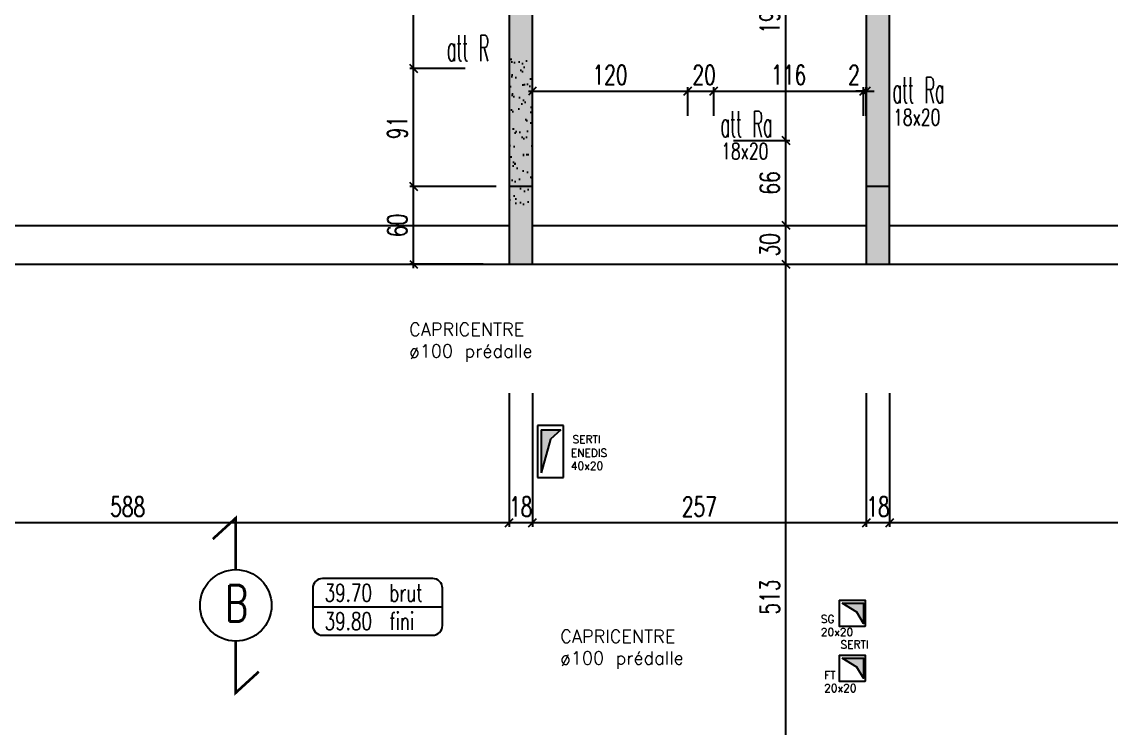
# Model space of a CAD drawing. Extents: x 307 to 786, y -197 to -94.
# Drawn here: x 355.36 to 363.76, y -171.93 to -166.48 of the extents above; entities that cross this region are included whole.
import ezdxf
from ezdxf.enums import TextEntityAlignment as Align

# ---------------------------------------------------------------- set-up
doc = ezdxf.new("R2010")
doc.units = 0
doc.header["$LTSCALE"] = 0.5
doc.header["$MEASUREMENT"] = 0
doc.linetypes.add('CACHE', pattern=[0.375, 0.25, -0.125])
doc.linetypes.add('CONTINU', pattern=[0])
doc.layers.get('DEFPOINTS').update_dxf_attribs({"linetype": 'CONTINUOUS'})
for name, color, linetype in [('_ SERTI RESERVATION', 6, 'CACHE'), ('_ SERTI RESERVATION ENEDIS', 6, 'CONTINU'), ('_ SERTI RESERVATION ORANGE', 6, 'CONTINU'), ('_ SERTI RESERVATION SG', 6, 'CONTINU'), ('COTATION', 7, 'CONTINUOUS'), ('HABILLAGE', 7, 'CONTINUOUS'), ('MURS', 3, 'CONTINUOUS'), ('PLANCHER', 7, 'CONTINUOUS'), ('POCHAGE', 254, 'CONTINUOUS'), ('POTEAUX', 1, 'CONTINUOUS'), ('POUTRES', 2, 'CONTINUOUS'), ('REPERE-RAID', 4, 'CONTINUOUS')]:
    doc.layers.add(name, color=color, linetype=linetype)
doc.styles.add('ROMANS8', font='romans.shx', dxfattribs={"width": 0.7})
doc.styles.get("Standard").update_dxf_attribs({"font": 'txt.shx'})
doc.dimstyles.new('COT50 cm', dxfattribs={"dimtxt": 0.15, "dimasz": 0.06, "dimexe": 0.03, "dimexo": 0.1, "dimgap": 0.05, "dimtad": 1, "dimdec": 0, "dimlfac": 100, "dimzin": 0, "dimdsep": 46, "dimtxsty": 'ROMANS8', "dimblk1": 'OBLIQUE', "dimblk2": 'OBLIQUE', "dimsah": 1, "dimcen": 0.03, "dimdle": 0.03, "dimclrt": 1, "dimadec": 0, "dimazin": 0, "dimtfac": 1, "dimtdec": 0, "dimtmove": 0, "dimatfit": 3, "dimfxl": 1, "dimfxlon": 1, "dimtolj": 1, "dimtzin": 0, "dimlwd": -1, "dimlwe": -1, "dimarcsym": 0})
pattern_1 = [(37.5, (-167.69736, -4e-07), (-0.004409535, 0.134877664), [0, -0.1064, 0, -0.119, 0, -0.11375]), (7.5, (-167.69736, -4e-07), (0.12388437, 0.197550225), [0, -0.0574, 0, -0.0959, 0, -0.03675]), (327.5, (-167.78346, -4e-07), (0.21798993, 0.000396134), [0, -0.035, 0, -0.126, 0, -0.1645]), (317.5, (-167.78346, -4e-07), (0.21042886, 0.06143729), [0, -0.0175, 0, -0.0826, 0, -0.0945])]

# ---------------------------------------------------------------- blocks, each defined once
blk = doc.blocks.new('139')
at = {"layer": 'HABILLAGE', "color": 7}
blk.add_line((-0.665, 0), (0.665, 0), dxfattribs=at)
at = {"layer": 'HABILLAGE'}
blk.add_lwpolyline([(-0.565, -0.291), (0.565, -0.291, 0.414214), (0.665, -0.191), (0.665, 0.191, 0.414214), (0.565, 0.291), (-0.565, 0.291, 0.414214), (-0.665, 0.191), (-0.665, -0.191, 0.414214)], format="xyb", close=True, dxfattribs=at)
at = {"layer": 'HABILLAGE', "color": 1, "width": 0.7}
for s, p in [('brut', (0.121, 0.054)), ('fini', (0.121, -0.237))]:
    blk.add_text(s, height=0.18, dxfattribs=at).set_placement(p)
for tag, p in [('NIVBRUT', (-0.543, 0.054)), ('NIVFINI', (-0.543, -0.237))]:
    blk.add_attdef(tag, p, '', height=0.18, dxfattribs=at)
blk = doc.blocks.new('_Oblique')
at = {"layer": 'COTATION', "color": 0, "lineweight": -2}
blk.add_line((-0.5, -0.5), (0.5, 0.5), dxfattribs=at)
blk = doc.blocks.new('*D1053')
at = {"layer": 'COTATION', "color": 0, "transparency": 16777216}
for p, q in [((359.0158, -167.7514), (358.3498, -167.7514)), ((358.3798, -168.3813), (358.3798, -167.7214)), ((358.9173, -168.3513), (358.3498, -168.3513))]:
    blk.add_line(p, q, dxfattribs=at)
at = {"layer": 'DEFPOINTS', "color": 0, "transparency": 16777216}
for p in [(358.3798, -167.7514), (359.1158, -167.7514), (359.0173, -168.3513)]:
    blk.add_point(p, dxfattribs=at)
at = {"layer": 'COTATION', "color": 0, "transparency": 16777216, "xscale": 0.06, "yscale": 0.06, "zscale": 0.06}
for p, rotation in [((358.3798, -167.7514), 90), ((358.3798, -168.3513), 270)]:
    blk.add_blockref('_Oblique', p, dxfattribs=dict(at, rotation=rotation))
at = {"layer": 'COTATION', "color": 1, "transparency": 16777216, "insert": (358.2548, -168.0513), "char_height": 0.15, "attachment_point": 5, "rotation": 90, "style": 'ROMANS8'}
blk.add_mtext('\\A1;60', dxfattribs=at)
blk = doc.blocks.new('*D1054')
at = {"layer": 'COTATION', "color": 0, "transparency": 16777216}
for p, q in [((358.7767, -166.8405), (358.3498, -166.8405)), ((358.3798, -167.7814), (358.3798, -166.8105)), ((359.0158, -167.7514), (358.3498, -167.7514))]:
    blk.add_line(p, q, dxfattribs=at)
at = {"layer": 'DEFPOINTS', "color": 0, "transparency": 16777216}
for p in [(358.3798, -166.8405), (358.8767, -166.8405), (359.1158, -167.7514)]:
    blk.add_point(p, dxfattribs=at)
at = {"layer": 'COTATION', "color": 0, "transparency": 16777216, "xscale": 0.06, "yscale": 0.06, "zscale": 0.06}
for p, rotation in [((358.3798, -166.8405), 90), ((358.3798, -167.7514), 270)]:
    blk.add_blockref('_Oblique', p, dxfattribs=dict(at, rotation=rotation))
at = {"layer": 'COTATION', "color": 1, "transparency": 16777216, "insert": (358.2548, -167.2959), "char_height": 0.15, "attachment_point": 5, "rotation": 90, "style": 'ROMANS8'}
blk.add_mtext('\\A1;91', dxfattribs=at)
blk = doc.blocks.new('*D1055')
at = {"layer": 'COTATION', "color": 0, "transparency": 16777216}
for p, q in [((358.7767, -165.6405), (358.3498, -165.6405)), ((358.3798, -166.8705), (358.3798, -165.6105)), ((358.7767, -166.8405), (358.3498, -166.8405))]:
    blk.add_line(p, q, dxfattribs=at)
at = {"layer": 'DEFPOINTS', "color": 0, "transparency": 16777216}
for p in [(358.3798, -165.6405), (358.8767, -165.6405), (358.8767, -166.8405)]:
    blk.add_point(p, dxfattribs=at)
at = {"layer": 'COTATION', "color": 0, "transparency": 16777216, "xscale": 0.06, "yscale": 0.06, "zscale": 0.06}
for p, rotation in [((358.3798, -165.6405), 90), ((358.3798, -166.8405), 270)]:
    blk.add_blockref('_Oblique', p, dxfattribs=dict(at, rotation=rotation))
at = {"layer": 'COTATION', "color": 1, "transparency": 16777216, "insert": (358.2548, -166.2405), "char_height": 0.15, "attachment_point": 5, "rotation": 90, "style": 'ROMANS8'}
blk.add_mtext('\\A1;120', dxfattribs=at)
blk = doc.blocks.new('*D1062')
at = {"layer": 'COTATION', "color": 0, "transparency": 16777216}
for p, q in [((360.9882, -168.3513), (361.2805, -168.3513)), ((361.2505, -173.5163), (361.2505, -168.3213)), ((360.8078, -173.4863), (361.2805, -173.4863))]:
    blk.add_line(p, q, dxfattribs=at)
at = {"layer": 'DEFPOINTS', "color": 0, "transparency": 16777216}
for p in [(360.8882, -168.3513), (361.2505, -168.3513), (360.7078, -173.4863)]:
    blk.add_point(p, dxfattribs=at)
at = {"layer": 'COTATION', "color": 0, "transparency": 16777216, "xscale": 0.06, "yscale": 0.06, "zscale": 0.06}
for p, rotation in [((361.2505, -168.3513), 90), ((361.2505, -173.4863), 270)]:
    blk.add_blockref('_Oblique', p, dxfattribs=dict(at, rotation=rotation))
at = {"layer": 'COTATION', "color": 1, "transparency": 16777216, "insert": (361.1255, -170.9188), "char_height": 0.15, "attachment_point": 5, "rotation": 90, "style": 'ROMANS8'}
blk.add_mtext('\\A1;513', dxfattribs=at)
blk = doc.blocks.new('*D1063')
at = {"layer": 'COTATION', "color": 0, "transparency": 16777216}
for p, q in [((361.2505, -168.3813), (361.2505, -168.0213)), ((360.9882, -168.0513), (361.2805, -168.0513)), ((360.9882, -168.3513), (361.2805, -168.3513))]:
    blk.add_line(p, q, dxfattribs=at)
at = {"layer": 'DEFPOINTS', "color": 0, "transparency": 16777216}
for p in [(360.8882, -168.0513), (361.2505, -168.0513), (360.8882, -168.3513)]:
    blk.add_point(p, dxfattribs=at)
at = {"layer": 'COTATION', "color": 0, "transparency": 16777216, "xscale": 0.06, "yscale": 0.06, "zscale": 0.06}
for p, rotation in [((361.2505, -168.0513), 90), ((361.2505, -168.3513), 270)]:
    blk.add_blockref('_Oblique', p, dxfattribs=dict(at, rotation=rotation))
at = {"layer": 'COTATION', "color": 1, "transparency": 16777216, "insert": (361.1255, -168.2013), "char_height": 0.15, "attachment_point": 5, "rotation": 90, "style": 'ROMANS8'}
blk.add_mtext('\\A1;30', dxfattribs=at)
blk = doc.blocks.new('*D1064')
at = {"layer": 'COTATION', "color": 0, "transparency": 16777216}
for p, q in [((360.846, -167.3963), (361.2805, -167.3963)), ((361.2505, -168.0813), (361.2505, -167.3663)), ((360.9882, -168.0513), (361.2805, -168.0513))]:
    blk.add_line(p, q, dxfattribs=at)
at = {"layer": 'DEFPOINTS', "color": 0, "transparency": 16777216}
for p in [(360.746, -167.3963), (361.2505, -167.3963), (360.8882, -168.0513)]:
    blk.add_point(p, dxfattribs=at)
at = {"layer": 'COTATION', "color": 0, "transparency": 16777216, "xscale": 0.06, "yscale": 0.06, "zscale": 0.06}
for p, rotation in [((361.2505, -167.3963), 90), ((361.2505, -168.0513), 270)]:
    blk.add_blockref('_Oblique', p, dxfattribs=dict(at, rotation=rotation))
at = {"layer": 'COTATION', "color": 1, "transparency": 16777216, "insert": (361.1255, -167.7238), "char_height": 0.15, "attachment_point": 5, "rotation": 90, "style": 'ROMANS8'}
blk.add_mtext('\\A1;66', dxfattribs=at)
blk = doc.blocks.new('*D1065')
at = {"layer": 'COTATION', "color": 0, "transparency": 16777216}
for p, q in [((360.9757, -165.4805), (361.2805, -165.4805)), ((361.2505, -167.4263), (361.2505, -165.4505)), ((360.846, -167.3963), (361.2805, -167.3963))]:
    blk.add_line(p, q, dxfattribs=at)
at = {"layer": 'DEFPOINTS', "color": 0, "transparency": 16777216}
for p in [(360.8757, -165.4805), (361.2505, -165.4805), (360.746, -167.3963)]:
    blk.add_point(p, dxfattribs=at)
at = {"layer": 'COTATION', "color": 0, "transparency": 16777216, "xscale": 0.06, "yscale": 0.06, "zscale": 0.06}
for p, rotation in [((361.2505, -165.4805), 90), ((361.2505, -167.3963), 270)]:
    blk.add_blockref('_Oblique', p, dxfattribs=dict(at, rotation=rotation))
at = {"layer": 'COTATION', "color": 1, "transparency": 16777216, "insert": (361.1255, -166.4384), "char_height": 0.15, "attachment_point": 5, "rotation": 90, "style": 'ROMANS8'}
blk.add_mtext('\\A1;192', dxfattribs=at)
blk = doc.blocks.new('*D1356')
at = {"layer": 'COTATION', "color": 0, "transparency": 16777216}
for p, q in [((362.0496, -169.346), (362.0496, -170.376)), ((367.9522, -169.8896), (367.9522, -170.376)), ((367.9822, -170.346), (362.0196, -170.346))]:
    blk.add_line(p, q, dxfattribs=at)
at = {"layer": 'DEFPOINTS', "color": 0, "transparency": 16777216}
for p in [(362.0496, -168.3513), (367.9522, -169.7896), (362.0496, -170.346)]:
    blk.add_point(p, dxfattribs=at)
at = {"layer": 'COTATION', "color": 0, "transparency": 16777216, "xscale": 0.06, "yscale": 0.06, "zscale": 0.06, "rotation": 180}
blk.add_blockref('_Oblique', (362.0496, -170.346), dxfattribs=at)
at = {"layer": 'COTATION', "color": 0, "transparency": 16777216, "xscale": 0.06, "yscale": 0.06, "zscale": 0.06}
blk.add_blockref('_Oblique', (367.9522, -170.346), dxfattribs=at)
at = {"layer": 'COTATION', "color": 1, "transparency": 16777216, "insert": (365.0009, -170.221), "char_height": 0.15, "attachment_point": 5, "style": 'ROMANS8'}
blk.add_mtext('\\A1;590', dxfattribs=at)
blk = doc.blocks.new('*D1357')
at = {"layer": 'COTATION', "color": 0, "transparency": 16777216}
for p, q in [((361.8697, -169.346), (361.8697, -170.376)), ((362.0496, -169.346), (362.0496, -170.376)), ((362.0796, -170.346), (361.8397, -170.346))]:
    blk.add_line(p, q, dxfattribs=at)
at = {"layer": 'DEFPOINTS', "color": 0, "transparency": 16777216}
for p in [(361.8697, -168.3513), (362.0496, -168.3513), (361.8697, -170.346)]:
    blk.add_point(p, dxfattribs=at)
at = {"layer": 'COTATION', "color": 0, "transparency": 16777216, "xscale": 0.06, "yscale": 0.06, "zscale": 0.06, "rotation": 180}
blk.add_blockref('_Oblique', (361.8697, -170.346), dxfattribs=at)
at = {"layer": 'COTATION', "color": 0, "transparency": 16777216, "xscale": 0.06, "yscale": 0.06, "zscale": 0.06}
blk.add_blockref('_Oblique', (362.0496, -170.346), dxfattribs=at)
at = {"layer": 'COTATION', "color": 1, "transparency": 16777216, "insert": (361.9597, -170.221), "char_height": 0.15, "attachment_point": 5, "style": 'ROMANS8'}
blk.add_mtext('\\A1;18', dxfattribs=at)
blk = doc.blocks.new('*D1358')
at = {"layer": 'COTATION', "color": 0, "transparency": 16777216}
for p, q in [((359.2959, -169.346), (359.2959, -170.376)), ((361.8697, -169.346), (361.8697, -170.376)), ((361.8997, -170.346), (359.2659, -170.346))]:
    blk.add_line(p, q, dxfattribs=at)
at = {"layer": 'DEFPOINTS', "color": 0, "transparency": 16777216}
for p in [(359.2959, -168.3513), (361.8697, -168.3513), (359.2959, -170.346)]:
    blk.add_point(p, dxfattribs=at)
at = {"layer": 'COTATION', "color": 0, "transparency": 16777216, "xscale": 0.06, "yscale": 0.06, "zscale": 0.06, "rotation": 180}
blk.add_blockref('_Oblique', (359.2959, -170.346), dxfattribs=at)
at = {"layer": 'COTATION', "color": 0, "transparency": 16777216, "xscale": 0.06, "yscale": 0.06, "zscale": 0.06}
blk.add_blockref('_Oblique', (361.8697, -170.346), dxfattribs=at)
at = {"layer": 'COTATION', "color": 1, "transparency": 16777216, "insert": (360.5828, -170.221), "char_height": 0.15, "attachment_point": 5, "style": 'ROMANS8'}
blk.add_mtext('\\A1;257', dxfattribs=at)
blk = doc.blocks.new('*D1359')
at = {"layer": 'COTATION', "color": 0, "transparency": 16777216}
for p, q in [((359.1159, -169.346), (359.1159, -170.376)), ((359.2959, -169.346), (359.2959, -170.376)), ((359.3259, -170.346), (359.0859, -170.346))]:
    blk.add_line(p, q, dxfattribs=at)
at = {"layer": 'DEFPOINTS', "color": 0, "transparency": 16777216}
for p in [(359.1159, -168.3513), (359.2959, -168.3513), (359.1159, -170.346)]:
    blk.add_point(p, dxfattribs=at)
at = {"layer": 'COTATION', "color": 0, "transparency": 16777216, "xscale": 0.06, "yscale": 0.06, "zscale": 0.06, "rotation": 180}
blk.add_blockref('_Oblique', (359.1159, -170.346), dxfattribs=at)
at = {"layer": 'COTATION', "color": 0, "transparency": 16777216, "xscale": 0.06, "yscale": 0.06, "zscale": 0.06}
blk.add_blockref('_Oblique', (359.2959, -170.346), dxfattribs=at)
at = {"layer": 'COTATION', "color": 1, "transparency": 16777216, "insert": (359.2059, -170.221), "char_height": 0.15, "attachment_point": 5, "style": 'ROMANS8'}
blk.add_mtext('\\A1;18', dxfattribs=at)
blk = doc.blocks.new('*D1360')
at = {"layer": 'COTATION', "color": 0, "transparency": 16777216}
for p, q in [((353.236, -169.346), (353.236, -170.376)), ((359.1159, -169.346), (359.1159, -170.376)), ((359.1459, -170.346), (353.206, -170.346))]:
    blk.add_line(p, q, dxfattribs=at)
at = {"layer": 'DEFPOINTS', "color": 0, "transparency": 16777216}
for p in [(359.1159, -168.3513), (353.236, -168.9979), (353.236, -170.346)]:
    blk.add_point(p, dxfattribs=at)
at = {"layer": 'COTATION', "color": 0, "transparency": 16777216, "xscale": 0.06, "yscale": 0.06, "zscale": 0.06, "rotation": 180}
blk.add_blockref('_Oblique', (353.236, -170.346), dxfattribs=at)
at = {"layer": 'COTATION', "color": 0, "transparency": 16777216, "xscale": 0.06, "yscale": 0.06, "zscale": 0.06}
blk.add_blockref('_Oblique', (359.1159, -170.346), dxfattribs=at)
at = {"layer": 'COTATION', "color": 1, "transparency": 16777216, "insert": (356.1759, -170.221), "char_height": 0.15, "attachment_point": 5, "style": 'ROMANS8'}
blk.add_mtext('\\A1;588', dxfattribs=at)
blk = doc.blocks.new('*D1361')
at = {"layer": 'COTATION', "color": 0, "transparency": 16777216}
for p, q in [((359.2659, -167.0154), (360.5228, -167.0154)), ((359.2959, -167.0154), (359.2959, -166.9854)), ((360.4928, -167.2063), (360.4928, -166.9854))]:
    blk.add_line(p, q, dxfattribs=at)
at = {"layer": 'DEFPOINTS', "color": 0, "transparency": 16777216}
for p in [(360.4928, -167.0154), (359.2959, -167.1038), (360.4928, -167.3063)]:
    blk.add_point(p, dxfattribs=at)
at = {"layer": 'COTATION', "color": 0, "transparency": 16777216, "xscale": 0.06, "yscale": 0.06, "zscale": 0.06, "rotation": 180}
blk.add_blockref('_Oblique', (359.2959, -167.0154), dxfattribs=at)
at = {"layer": 'COTATION', "color": 0, "transparency": 16777216, "xscale": 0.06, "yscale": 0.06, "zscale": 0.06}
blk.add_blockref('_Oblique', (360.4928, -167.0154), dxfattribs=at)
at = {"layer": 'COTATION', "color": 1, "transparency": 16777216, "insert": (359.8943, -166.8904), "char_height": 0.15, "attachment_point": 5, "style": 'ROMANS8'}
blk.add_mtext('\\A1;120', dxfattribs=at)
blk = doc.blocks.new('*D1362')
at = {"layer": 'COTATION', "color": 0, "transparency": 16777216}
for p, q in [((360.6637, -167.0154), (361.8787, -167.0154)), ((360.6937, -167.2063), (360.6937, -166.9854)), ((361.8487, -167.2063), (361.8487, -166.9854))]:
    blk.add_line(p, q, dxfattribs=at)
at = {"layer": 'DEFPOINTS', "color": 0, "transparency": 16777216}
for p in [(361.8487, -167.0154), (360.6937, -167.3063), (361.8487, -167.3063)]:
    blk.add_point(p, dxfattribs=at)
at = {"layer": 'COTATION', "color": 0, "transparency": 16777216, "xscale": 0.06, "yscale": 0.06, "zscale": 0.06, "rotation": 180}
blk.add_blockref('_Oblique', (360.6937, -167.0154), dxfattribs=at)
at = {"layer": 'COTATION', "color": 0, "transparency": 16777216, "xscale": 0.06, "yscale": 0.06, "zscale": 0.06}
blk.add_blockref('_Oblique', (361.8487, -167.0154), dxfattribs=at)
at = {"layer": 'COTATION', "color": 1, "transparency": 16777216, "insert": (361.2712, -166.8904), "char_height": 0.15, "attachment_point": 5, "style": 'ROMANS8'}
blk.add_mtext('\\A1;116', dxfattribs=at)
blk = doc.blocks.new('*D1363')
at = {"layer": 'COTATION', "color": 0, "transparency": 16777216}
for p, q in [((361.8487, -167.0154), (361.7887, -167.0154)), ((361.8487, -167.2063), (361.8487, -166.9854)), ((361.8487, -167.0154), (361.8697, -167.0154)), ((361.8697, -167.2063), (361.8697, -166.9854)), ((361.8697, -167.0154), (361.9297, -167.0154))]:
    blk.add_line(p, q, dxfattribs=at)
at = {"layer": 'DEFPOINTS', "color": 0, "transparency": 16777216}
for p in [(361.8697, -167.0154), (361.8487, -167.3063), (361.8697, -167.3063)]:
    blk.add_point(p, dxfattribs=at)
at = {"layer": 'COTATION', "color": 0, "transparency": 16777216, "xscale": 0.06, "yscale": 0.06, "zscale": 0.06}
blk.add_blockref('_Oblique', (361.8487, -167.0154), dxfattribs=at)
at = {"layer": 'COTATION', "color": 0, "transparency": 16777216, "xscale": 0.06, "yscale": 0.06, "zscale": 0.06, "rotation": 180}
blk.add_blockref('_Oblique', (361.8697, -167.0154), dxfattribs=at)
at = {"layer": 'COTATION', "color": 1, "transparency": 16777216, "insert": (361.7752, -166.8904), "char_height": 0.15, "attachment_point": 5, "style": 'ROMANS8'}
blk.add_mtext('\\A1;2', dxfattribs=at)
blk = doc.blocks.new('*D1364')
at = {"layer": 'COTATION', "color": 0, "transparency": 16777216}
for p, q in [((360.4628, -167.0154), (360.7237, -167.0154)), ((360.4928, -167.2063), (360.4928, -166.9854)), ((360.6937, -167.2063), (360.6937, -166.9854))]:
    blk.add_line(p, q, dxfattribs=at)
at = {"layer": 'DEFPOINTS', "color": 0, "transparency": 16777216}
for p in [(360.6937, -167.0154), (360.4928, -167.3063), (360.6937, -167.3063)]:
    blk.add_point(p, dxfattribs=at)
at = {"layer": 'COTATION', "color": 0, "transparency": 16777216, "xscale": 0.06, "yscale": 0.06, "zscale": 0.06, "rotation": 180}
blk.add_blockref('_Oblique', (360.4928, -167.0154), dxfattribs=at)
at = {"layer": 'COTATION', "color": 0, "transparency": 16777216, "xscale": 0.06, "yscale": 0.06, "zscale": 0.06}
blk.add_blockref('_Oblique', (360.6937, -167.0154), dxfattribs=at)
at = {"layer": 'COTATION', "color": 1, "transparency": 16777216, "insert": (360.6194, -166.8904), "char_height": 0.15, "attachment_point": 5, "style": 'ROMANS8'}
blk.add_mtext('\\A1;20', dxfattribs=at)

msp = doc.modelspace()

# ---------------------------------------------------------------- hatches: boundary and pattern name
at = {"layer": '_ SERTI RESERVATION ENEDIS', "linetype": 'ByBlock'}
h = msp.add_hatch(color=256, dxfattribs=at)
h.dxf.hatch_style = 1
h.paths.add_polyline_path([(359.4346, -169.699), (359.5156, -169.6286), (359.3631, -169.6286), (359.3631, -169.961)])
at = {"layer": '_ SERTI RESERVATION ORANGE', "linetype": 'ByBlock'}
h = msp.add_hatch(color=256, dxfattribs=at)
h.dxf.hatch_style = 1
h.paths.add_polyline_path([(361.8472, -171.3892), (361.683, -171.3892), (361.7964, -171.4578), (361.8472, -171.5444)])
at = {"layer": '_ SERTI RESERVATION SG', "linetype": 'ByBlock'}
h = msp.add_hatch(color=256, dxfattribs=at)
h.dxf.hatch_style = 1
h.paths.add_polyline_path([(361.8472, -170.9664), (361.683, -170.9664), (361.7964, -171.0351), (361.8472, -171.1216)])
at = {"layer": 'POCHAGE'}
for points in [[(359.2959, -168.3513), (359.2959, -162.8513), (359.1159, -162.8513), (359.1159, -168.3513)], [(361.8697, -168.3513), (362.0496, -168.3513), (362.0497, -162.8513), (361.8697, -162.8513)]]:
    msp.add_hatch(color=256, dxfattribs=at).paths.add_polyline_path(points)
h = msp.add_hatch(dxfattribs=at)
h.set_pattern_fill('AR-SAND', color=0, scale=0.07)
h.set_pattern_definition(pattern_1)
h.paths.add_polyline_path([(359.1156, -167.8926), (359.2956, -167.8926), (359.2956, -166.7405), (359.1156, -166.7405)])
h = msp.add_hatch(dxfattribs=at)
h.set_pattern_fill('AR-SAND', color=0, scale=0.07)
h.set_pattern_definition(pattern_1)
h.paths.add_polyline_path([(359.1156, -167.8926), (359.2956, -167.8926), (359.2956, -166.7405), (359.1156, -166.7405)])
h = msp.add_hatch(dxfattribs=at)
h.set_pattern_fill('AR-SAND', color=0, scale=0.07)
h.set_pattern_definition(pattern_1)
h.paths.add_polyline_path([(359.1156, -167.8926), (359.2956, -167.8926), (359.2956, -166.7405), (359.1156, -166.7405)])
h = msp.add_hatch(dxfattribs=at)
h.set_pattern_fill('AR-SAND', color=0, scale=0.07)
h.set_pattern_definition(pattern_1)
h.paths.add_polyline_path([(359.1156, -167.8926), (359.2956, -167.8926), (359.2956, -166.7405), (359.1156, -166.7405)])
h = msp.add_hatch(dxfattribs=at)
h.set_pattern_fill('AR-SAND', color=0, scale=0.07)
h.set_pattern_definition(pattern_1)
h.paths.add_polyline_path([(359.1156, -167.8926), (359.2956, -167.8926), (359.2956, -166.7405), (359.1156, -166.7405)])
h = msp.add_hatch(dxfattribs=at)
h.set_pattern_fill('AR-SAND', color=0, scale=0.07)
h.set_pattern_definition(pattern_1)
h.paths.add_polyline_path([(359.1156, -167.8926), (359.2956, -167.8926), (359.2956, -166.7405), (359.1156, -166.7405)])
h = msp.add_hatch(dxfattribs=at)
h.set_pattern_fill('AR-SAND', color=0, scale=0.07)
h.set_pattern_definition(pattern_1)
h.paths.add_polyline_path([(359.1156, -167.8926), (359.2956, -167.8926), (359.2956, -166.7405), (359.1156, -166.7405)])
h = msp.add_hatch(dxfattribs=at)
h.set_pattern_fill('AR-SAND', color=0, scale=0.07)
h.set_pattern_definition(pattern_1)
h.paths.add_polyline_path([(359.1156, -167.8926), (359.2956, -167.8926), (359.2956, -166.7405), (359.1156, -166.7405)])
h = msp.add_hatch(dxfattribs=at)
h.set_pattern_fill('AR-SAND', color=0, scale=0.07)
h.set_pattern_definition(pattern_1)
h.paths.add_polyline_path([(359.1156, -167.8926), (359.2956, -167.8926), (359.2956, -166.7405), (359.1156, -166.7405)])
h = msp.add_hatch(dxfattribs=at)
h.set_pattern_fill('AR-SAND', color=0, scale=0.07)
h.set_pattern_definition(pattern_1)
h.paths.add_polyline_path([(359.1156, -167.8926), (359.2956, -167.8926), (359.2956, -166.7405), (359.1156, -166.7405)])
h = msp.add_hatch(dxfattribs=at)
h.set_pattern_fill('AR-SAND', color=0, scale=0.07)
h.set_pattern_definition(pattern_1)
h.paths.add_polyline_path([(359.1156, -167.8926), (359.2956, -167.8926), (359.2956, -166.7405), (359.1156, -166.7405)])
h = msp.add_hatch(dxfattribs=at)
h.set_pattern_fill('AR-SAND', color=0, scale=0.07)
h.set_pattern_definition(pattern_1)
h.paths.add_polyline_path([(359.1156, -167.8926), (359.2956, -167.8926), (359.2956, -166.7405), (359.1156, -166.7405)])
h = msp.add_hatch(dxfattribs=at)
h.set_pattern_fill('AR-SAND', color=0, scale=0.07)
h.set_pattern_definition(pattern_1)
h.paths.add_polyline_path([(359.1156, -167.8926), (359.2956, -167.8926), (359.2956, -166.7405), (359.1156, -166.7405)])
h = msp.add_hatch(dxfattribs=at)
h.set_pattern_fill('AR-SAND', color=0, scale=0.07)
h.set_pattern_definition(pattern_1)
h.paths.add_polyline_path([(359.1156, -167.8926), (359.2956, -167.8926), (359.2956, -166.7405), (359.1156, -166.7405)])
h = msp.add_hatch(dxfattribs=at)
h.set_pattern_fill('AR-SAND', color=0, scale=0.07)
h.set_pattern_definition(pattern_1)
h.paths.add_polyline_path([(359.1156, -167.8926), (359.2956, -167.8926), (359.2956, -166.7405), (359.1156, -166.7405)])
h = msp.add_hatch(dxfattribs=at)
h.set_pattern_fill('AR-SAND', color=0, scale=0.07)
h.set_pattern_definition(pattern_1)
h.paths.add_polyline_path([(359.1156, -167.8926), (359.2956, -167.8926), (359.2956, -166.7405), (359.1156, -166.7405)])
h = msp.add_hatch(dxfattribs=at)
h.set_pattern_fill('AR-SAND', color=0, scale=0.07)
h.set_pattern_definition(pattern_1)
h.paths.add_polyline_path([(359.1156, -167.8926), (359.2956, -167.8926), (359.2956, -166.7405), (359.1156, -166.7405)])
h = msp.add_hatch(dxfattribs=at)
h.set_pattern_fill('AR-SAND', color=0, scale=0.07)
h.set_pattern_definition(pattern_1)
h.paths.add_polyline_path([(359.1156, -167.8926), (359.2956, -167.8926), (359.2956, -166.7405), (359.1156, -166.7405)])
h = msp.add_hatch(dxfattribs=at)
h.set_pattern_fill('AR-SAND', color=0, scale=0.07)
h.set_pattern_definition(pattern_1)
h.paths.add_polyline_path([(359.1156, -167.8926), (359.2956, -167.8926), (359.2956, -166.7405), (359.1156, -166.7405)])
h = msp.add_hatch(dxfattribs=at)
h.set_pattern_fill('AR-SAND', color=0, scale=0.07)
h.set_pattern_definition(pattern_1)
h.paths.add_polyline_path([(359.1156, -167.8926), (359.2956, -167.8926), (359.2956, -166.7405), (359.1156, -166.7405)])
h = msp.add_hatch(dxfattribs=at)
h.set_pattern_fill('AR-SAND', color=0, scale=0.07)
h.set_pattern_definition(pattern_1)
h.paths.add_polyline_path([(359.1156, -167.8926), (359.2956, -167.8926), (359.2956, -166.7405), (359.1156, -166.7405)])
h = msp.add_hatch(dxfattribs=at)
h.set_pattern_fill('AR-SAND', color=0, scale=0.07)
h.set_pattern_definition(pattern_1)
h.paths.add_polyline_path([(359.1156, -167.8926), (359.2956, -167.8926), (359.2956, -166.7405), (359.1156, -166.7405)])
h = msp.add_hatch(dxfattribs=at)
h.set_pattern_fill('AR-SAND', color=0, scale=0.07)
h.set_pattern_definition(pattern_1)
h.paths.add_polyline_path([(359.1156, -167.8926), (359.2956, -167.8926), (359.2956, -166.7405), (359.1156, -166.7405)])
h = msp.add_hatch(dxfattribs=at)
h.set_pattern_fill('AR-SAND', color=0, scale=0.07)
h.set_pattern_definition(pattern_1)
h.paths.add_polyline_path([(359.1156, -167.8926), (359.2956, -167.8926), (359.2956, -166.7405), (359.1156, -166.7405)])
h = msp.add_hatch(dxfattribs=at)
h.set_pattern_fill('AR-SAND', color=0, scale=0.07)
h.set_pattern_definition(pattern_1)
h.paths.add_polyline_path([(359.1156, -167.8926), (359.2956, -167.8926), (359.2956, -166.7405), (359.1156, -166.7405)])
h = msp.add_hatch(dxfattribs=at)
h.set_pattern_fill('AR-SAND', color=0, scale=0.07)
h.set_pattern_definition(pattern_1)
h.paths.add_polyline_path([(359.1156, -167.8926), (359.2956, -167.8926), (359.2956, -166.7405), (359.1156, -166.7405)])
h = msp.add_hatch(dxfattribs=at)
h.set_pattern_fill('AR-SAND', color=0, scale=0.07)
h.set_pattern_definition(pattern_1)
h.paths.add_polyline_path([(359.1156, -167.8926), (359.2956, -167.8926), (359.2956, -166.7405), (359.1156, -166.7405)])
h = msp.add_hatch(dxfattribs=at)
h.set_pattern_fill('AR-SAND', color=0, scale=0.07)
h.set_pattern_definition(pattern_1)
h.paths.add_polyline_path([(359.1156, -167.8926), (359.2956, -167.8926), (359.2956, -166.7405), (359.1156, -166.7405)])
h = msp.add_hatch(dxfattribs=at)
h.set_pattern_fill('AR-SAND', color=0, scale=0.07)
h.set_pattern_definition(pattern_1)
h.paths.add_polyline_path([(359.1156, -167.8926), (359.2956, -167.8926), (359.2956, -166.7405), (359.1156, -166.7405)])
at = {"layer": 'POTEAUX'}
h = msp.add_hatch(color=256, dxfattribs=at)
h.dxf.hatch_style = 1
h.paths.add_polyline_path([(359.2959, -167.7513), (359.1158, -167.7514), (359.1159, -168.3513), (359.2959, -168.3513)])
h = msp.add_hatch(color=256, dxfattribs=at)
h.dxf.hatch_style = 1
h.paths.add_polyline_path([(362.0496, -167.7513), (361.8697, -167.7514), (361.8697, -168.3513), (362.0496, -168.3513)])

# ---------------------------------------------------------------- linework, layer by layer
at = {"layer": '_ SERTI RESERVATION ENEDIS', "linetype": 'ByBlock'}
for p, q in [((359.3355, -169.5951), (359.3355, -169.9951)), ((359.5355, -169.5951), (359.3355, -169.5951)), ((359.3631, -169.6286), (359.3631, -169.961)), ((359.3631, -169.6286), (359.5156, -169.6286)), ((359.5156, -169.6286), (359.4346, -169.699)), ((359.5355, -169.9951), (359.5355, -169.5951)), ((359.4346, -169.699), (359.3631, -169.961)), ((359.3355, -169.9951), (359.5355, -169.9951))]:
    msp.add_line(p, q, dxfattribs=at)
at = {"layer": '_ SERTI RESERVATION ORANGE', "linetype": 'ByBlock'}
for points in [[(361.6614, -171.3658), (361.6614, -171.5658), (361.8614, -171.5658), (361.8614, -171.5658)], [(361.6614, -171.3658), (361.8614, -171.3658), (361.8614, -171.5658)], [(361.683, -171.3892), (361.8472, -171.3892), (361.8472, -171.5444), (361.7964, -171.4578), (361.683, -171.3892)]]:
    msp.add_lwpolyline(points, dxfattribs=at)
at = {"layer": '_ SERTI RESERVATION SG', "linetype": 'ByBlock'}
for points in [[(361.6614, -170.943), (361.6614, -171.143), (361.8614, -171.143), (361.8614, -171.143)], [(361.6614, -170.943), (361.8614, -170.943), (361.8614, -171.143)], [(361.683, -170.9664), (361.8472, -170.9664), (361.8472, -171.1216), (361.7964, -171.0351), (361.683, -170.9664)]]:
    msp.add_lwpolyline(points, dxfattribs=at)
at = {"layer": 'MURS'}
for points in [[(359.1159, -162.8513), (359.1159, -168.3513), (359.2959, -168.3513), (359.2959, -162.8513)], [(361.8697, -162.8513), (361.8697, -168.3513), (362.0496, -168.3513), (362.0497, -162.8513)]]:
    msp.add_lwpolyline(points, dxfattribs=at)
at = {"layer": 'PLANCHER', "color": 1, "const_width": 0.02}
for points in [[(357.0093, -170.7069), (357.0093, -170.3088), (356.8321, -170.4711)], [(357.0093, -171.2582), (357.0093, -171.6563), (357.1865, -171.494)]]:
    msp.add_lwpolyline(points, dxfattribs=at)
at = {"layer": 'PLANCHER', "color": 1}
msp.add_circle((357.0093, -170.9825), 0.2757, dxfattribs=at)
at = {"layer": 'POTEAUX'}
for points in [[(359.2959, -167.7513), (359.1158, -167.7514), (359.1159, -168.3513), (359.2959, -168.3513)], [(362.0496, -167.7513), (361.8697, -167.7514), (361.8697, -168.3513), (362.0496, -168.3513)]]:
    msp.add_lwpolyline(points, close=True, dxfattribs=at)
at = {"layer": 'POUTRES'}
for p, q in [((353.2362, -168.0513), (359.1158, -168.0513)), ((359.2959, -168.0513), (361.8697, -168.0513)), ((362.0496, -168.0513), (367.9527, -168.0513)), ((353.2362, -168.3513), (367.9526, -168.3513))]:
    msp.add_line(p, q, dxfattribs=at)

# ---------------------------------------------------------------- block references
at = {"layer": 'HABILLAGE', "color": 1, "xscale": 0.7521624, "yscale": 0.7521624, "zscale": 0.7521624}
msp.add_blockref('139', (358.1025, -170.994), dxfattribs=at).add_auto_attribs({'NIVBRUT': '39.70', 'NIVFINI': '39.80'})

# ---------------------------------------------------------------- texts
at = {"layer": '_ SERTI RESERVATION', "linetype": 'ByBlock', "char_height": 0.1, "attachment_point": 1}
for insert in [(358.3458, -168.8034), (359.5105, -171.1714)]:
    msp.add_mtext_dynamic_manual_height_columns('CAPRICENTRE\\Pø100 prédalle', width=1.472691, gutter_width=7.9227, heights=[0], dxfattribs=dict(at, insert=insert))
at = {"layer": '_ SERTI RESERVATION ENEDIS', "linetype": 'ByBlock', "insert": (359.5915, -169.776), "char_height": 0.06, "attachment_point": 1}
msp.add_mtext_dynamic_manual_height_columns('ENEDIS\\P40x20', width=0.355054, gutter_width=1, heights=[0], dxfattribs=at)
at = {"layer": '_ SERTI RESERVATION ORANGE', "linetype": 'ByBlock', "insert": (361.544, -171.4908), "char_height": 0.06, "attachment_point": 1}
msp.add_mtext_dynamic_manual_height_columns('FT\\P20x20', width=0.355054, gutter_width=1, heights=[0], dxfattribs=at)
at = {"layer": '_ SERTI RESERVATION SG', "linetype": 'ByBlock', "char_height": 0.06, "attachment_point": 1}
for s, insert in [('SERTI', (359.6046, -169.671)), ('SG\\P20x20', (361.5181, -171.0581)), ('SERTI', (361.6702, -171.2542))]:
    msp.add_mtext_dynamic_manual_height_columns(s, width=0.355054, gutter_width=1, heights=[0], dxfattribs=dict(at, insert=insert))
at = {"layer": 'PLANCHER', "color": 1, "width": 0.7}
msp.add_text('B', height=0.28, dxfattribs=at).set_placement((357.0157, -170.966), align=Align.MIDDLE)
at = {"layer": 'REPERE-RAID', "color": 4, "width": 0.45}
for s, p in [('att R', (358.6364, -166.7842)), ('att Ra', (362.0722, -167.1088)), ('att Ra', (360.7464, -167.3701))]:
    msp.add_text(s, height=0.2, dxfattribs=at).set_placement(p)
at = {"layer": 'REPERE-RAID', "color": 1, "style": 'ROMANS8', "width": 0.7}
for p in [(362.0765, -167.2799), (360.7508, -167.5412)]:
    msp.add_text('18x20', height=0.125, dxfattribs=at).set_placement(p)

# ---------------------------------------------------------------- dimensions: what is measured, and where the dimension line sits
at = {"layer": 'COTATION'}
for base, p1, p2, picture, middle in [((361.2505, -165.4805), (360.746, -167.3963), (360.8757, -165.4805), '*D1065', (361.1255, -166.4384)), ((358.3798, -165.6405), (358.8767, -166.8405), (358.8767, -165.6405), '*D1055', (358.2548, -166.2405)), ((358.3798, -166.8405), (359.1158, -167.7514), (358.8767, -166.8405), '*D1054', (358.2548, -167.2959)), ((361.25046, -167.39626), (360.88816, -168.05131), (360.74599, -167.39626), '*D1064', (361.12546, -167.72379)), ((361.2505, -168.0513), (360.8882, -168.3513), (360.8882, -168.0513), '*D1063', (361.1255, -168.2013)), ((361.25046, -168.35131), (360.70776, -173.48626), (360.88816, -168.35131), '*D1062', (361.12546, -170.91879))]:
    dim = msp.add_linear_dim(base=base, p1=p1, p2=p2, angle=90, dimstyle='COT50 cm', override={"dimtmove": 1}, dxfattribs=at)
    dim.commit()
    dim.dimension.update_dxf_attribs({"geometry": picture, "text_midpoint": middle})
for base, p1, p2, override, picture, middle in [((360.4928, -167.0154), (359.2959, -167.1038), (360.4928, -167.3063), {"dimfxl": 0.3}, '*D1361', (359.8943, -166.8904)), ((361.8486598922, -167.0154254449), (360.6936598922, -167.3062649371), (361.8486598922, -167.3062649835), {"dimtmove": 1, "dimfxl": 0.3}, '*D1362', (361.2711598922, -166.8904254449)), ((353.236, -170.346), (359.1159, -168.3513), (353.236, -168.9979), {"dimtmove": 1}, '*D1360', (356.1759, -170.221)), ((359.2959, -170.346), (361.8697, -168.3513), (359.2959, -168.3513), {"dimtmove": 1}, '*D1358', (360.5828, -170.221)), ((362.0496, -170.346), (367.9522, -169.7896), (362.0496, -168.3513), {"dimtmove": 1}, '*D1356', (365.0009, -170.221))]:
    dim = msp.add_linear_dim(base=base, p1=p1, p2=p2, dimstyle='COT50 cm', override=override, dxfattribs=at)
    dim.commit()
    dim.dimension.update_dxf_attribs({"geometry": picture, "text_midpoint": middle})
for base, p1, p2, override, picture, middle in [((360.6937, -167.0154), (360.4928, -167.3063), (360.6937, -167.3063), {"dimtmove": 1, "dimfxl": 0.3}, '*D1364', (360.6194, -167.0154)), ((361.8697, -167.0154), (361.8487, -167.3063), (361.8697, -167.3063), {"dimtmove": 1, "dimfxl": 0.3}, '*D1363', (361.7752, -167.0154)), ((359.1159, -170.346), (359.2959, -168.3513), (359.1159, -168.3513), {"dimtmove": 1}, '*D1359', (359.2059, -170.346)), ((361.8697, -170.346), (362.0496, -168.3513), (361.8697, -168.3513), {"dimtmove": 1}, '*D1357', (361.9597, -170.346))]:
    dim = msp.add_linear_dim(base=base, p1=p1, p2=p2, dimstyle='COT50 cm', override=override, dxfattribs=at)
    dim.commit()
    dim.dimension.update_dxf_attribs({"geometry": picture, "text_midpoint": middle, "dimtype": 160})
dim = msp.add_linear_dim(base=(358.3798, -167.7514), p1=(359.0173, -168.3513), p2=(359.1158, -167.7514), angle=90, dimstyle='COT50 cm', dxfattribs=at)
dim.commit()
dim.dimension.update_dxf_attribs({"geometry": '*D1053', "text_midpoint": (358.2548, -168.0513)})

doc.saveas('drawing.dxf')
